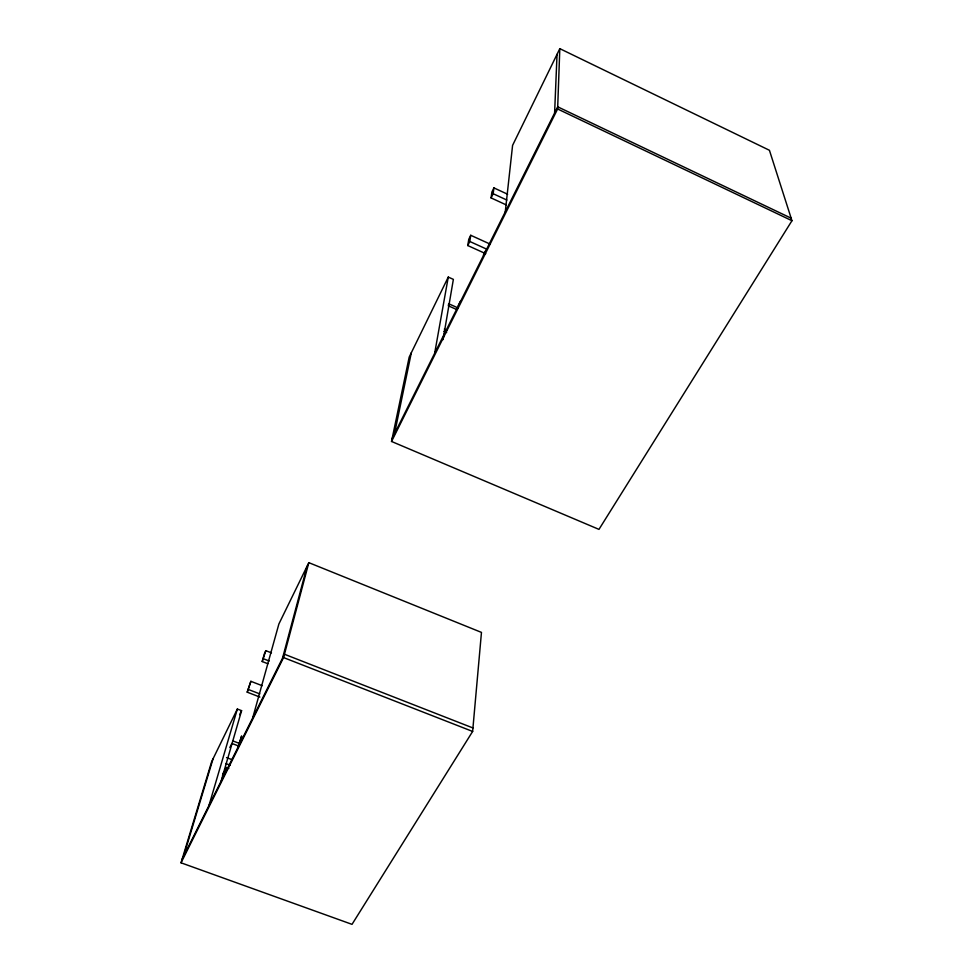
<?xml version="1.0" encoding="UTF-8"?>
<svg xmlns="http://www.w3.org/2000/svg" width="973" height="973" viewBox="0 0 973 973"><rect width="100%" height="100%" fill="white"/><g stroke="black" fill="none" stroke-linecap="round" stroke-linejoin="round"><path stroke-width="1.46" d="M391.535 441.462L557.626 108.988L559.816 48.65L769.424 150.28L791.961 220.713L598.967 529.385L391.535 441.462L409.195 357.103L448.273 277.086L453.369 279.373L443.056 339.65M554.61 113.014L557.043 54.33M220.701 782.645L241.584 710.655L237.351 709.037L211.652 761.664L181.039 862.808L352.019 924.35L472.635 731.441L481.465 632.401L308.83 562.662L278.898 623.948L252.737 717.782M505.279 211.846L512.589 145.366L559.816 48.65M506.155 204.865L491.097 197.92L493.153 193.712L493.919 187.898L507.626 194.235M491.097 197.92L491.876 192.07L493.919 187.898M485.722 253.685L467.77 245.549L469.777 241.474L470.737 235.284L490.088 244.077M467.77 245.549L468.755 239.334L470.737 235.284M434.651 353.345L448.273 277.086M394.479 433.824L411.336 352.725M282.596 657.955L307.079 566.237M181.039 862.808L283.569 657.578L308.83 562.662M237.558 748.188L241.645 735.941L238.957 745.391M267.855 663.732L262.199 661.531L264.522 653.394L265.848 650.669L271.467 652.871M262.199 661.531L265.848 650.669M222.513 775.639L223.316 772.89M221.844 779.665L225.955 767.429L228.801 768.488M259.864 697.057L247.215 692.18L250.876 681.319L262.175 685.685M223.194 776.953L225.955 767.429M247.215 692.18L250.876 681.319M208.988 805.425L237.351 709.037M183.581 856.325L213.063 758.77M239.613 714.681L241.584 710.655M229.835 747.544L231.854 743.457L238.957 746.133M458.259 305.498L460.411 301.18M483.423 255.096L485.673 250.572M182.109 859.281L284.457 654.245L472.951 727.962M392.155 438.458L557.711 106.811L791.146 218.183M225.845 763.55L230.114 765.143M226.527 757.602L232.17 759.718M232.62 740.842L239.699 743.518M248.504 689.553L259.767 693.883M263.537 658.806L269.193 661.008M283.569 657.578L472.635 731.441M444.32 329.154L447.094 330.37M443.943 331.343L446.656 332.535M458.332 308.052L448.687 303.758L448.334 305.814L456.629 309.499M469.777 241.474L486.366 249.003M493.153 193.712L506.872 200.049M557.626 108.988L791.961 220.713"/></g></svg>
